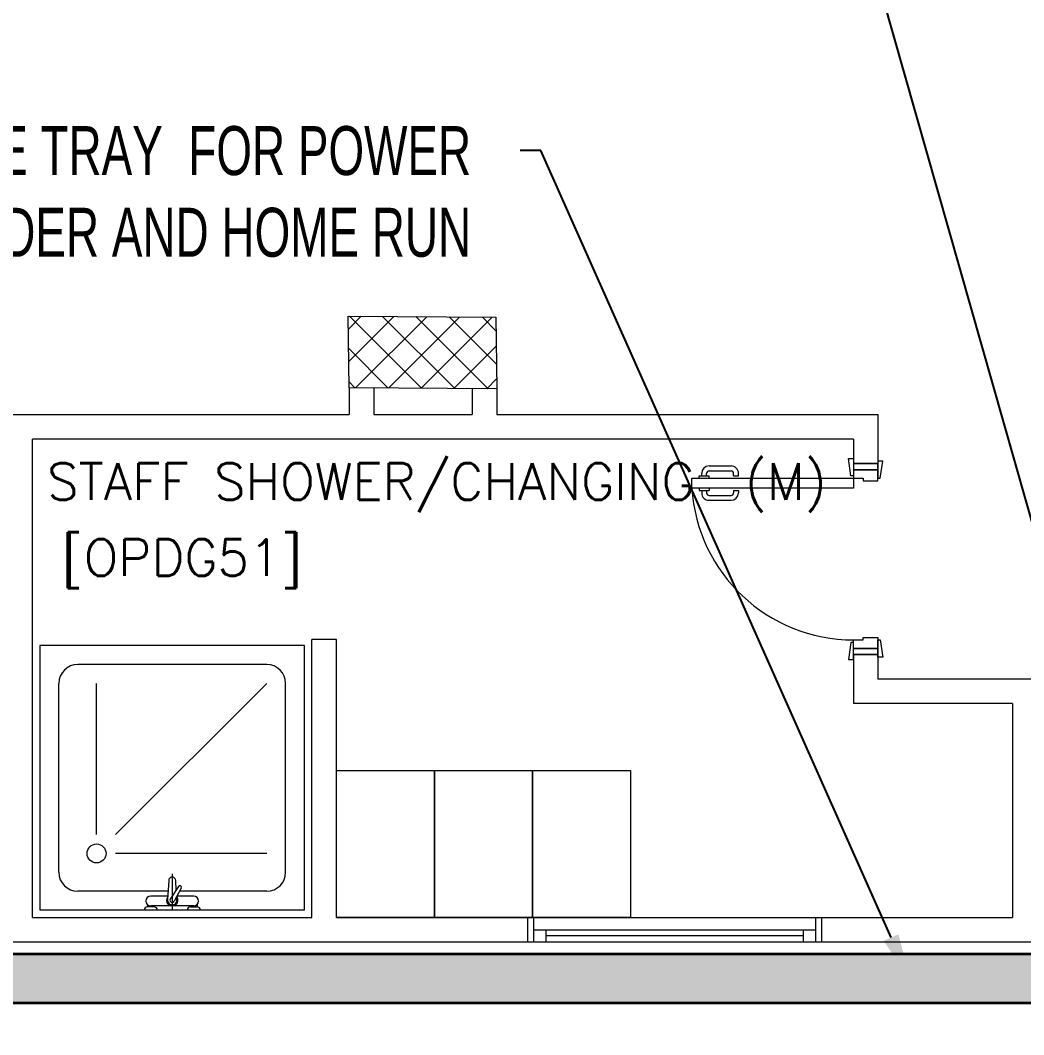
# Model space of a CAD drawing. Header units: inches. Extents: x -501855 to 57169, y -29325 to 19878.
# Drawn here: x 25478 to 29573, y -1326 to 2815 of the extents above; entities that cross this region are included whole.
import ezdxf
from ezdxf import colors
from ezdxf.entities.mleader import LeaderData, LeaderLine
from ezdxf.math import Vec2, Vec3

# ---------------------------------------------------------------- set-up
doc = ezdxf.new("R2010")
doc.units = ezdxf.units.IN
doc.header["$LTSCALE"] = 25
doc.header["$MEASUREMENT"] = 0
doc.linetypes.add('DASHDOT', pattern=[25.4, 12.7, -6.35, 0, -6.35])
doc.layers.get('0').update_dxf_attribs({"color": 8})
for name, color, linetype, lineweight in [('00-Ground Floor$0$72_EGR_BASE_TEXT', 252, 'Continuous', 5), ('00-Ground Floor$0$Aluminum', 251, 'Continuous', 5), ('00-Ground Floor$0$C-HYDR-CTCH', 251, 'Continuous', 5), ('00-Ground Floor$0$Hatch', 254, 'Continuous', 5), ('00-Ground Floor$0$LOADING', 253, 'Continuous', 5), ('00-Ground Floor$0$SANIT', 250, 'Continuous', 5), ('00-Ground Floor$0$Walls', 251, 'Continuous', 5), ('00-Ground Floor$0$Wooden Joinery', 251, 'Continuous', 5), ('E-CABL-TRAY', 10, 'Continuous', 35), ('E-LITE-CLNG-CNDT', 6, 'DASHDOT', 35), ('E-POWR-TEXT', 6, 'Continuous', 25)]:
    doc.layers.add(name, color=color, linetype=linetype, lineweight=lineweight)
doc.styles.add('00-Ground Floor$0$SIMPLEX', font='SIMPLEX.shx', dxfattribs={"height": 150})
doc.styles.add('DC_Elc_Romans', font='elc_romans.shx', dxfattribs={"width": 0.7})

# ---------------------------------------------------------------- blocks, each defined once
blk = doc.blocks.new('00-Ground Floor$0$A$C72370EFE')
at = {"layer": '00-Ground Floor$0$Wooden Joinery'}
for p, q in [((-0.01, -0.04), (-0.02, -0.04)), ((-0.01, -0.03), (-0.01, -0.07)), ((0, -0.03), (-0.01, -0.03)), ((0.04, -0.03), (0.05, -0.03)), ((0.05, -0.03), (0.05, -0.07)), ((0.05, -0.04), (0.06, -0.04)), ((-0.05, -0.07), (-0.05, -0.16)), ((-0.03, -0.07), (-0.03, -0.16)), ((-0.01, -0.06), (-0.02, -0.06)), ((0, -0.07), (-0.01, -0.07)), ((0.04, -0.07), (0.05, -0.07)), ((0.05, -0.06), (0.06, -0.06)), ((0.07, -0.07), (0.07, -0.16)), ((0.09, -0.07), (0.09, -0.16)), ((-0.01, -0.17), (-0.02, -0.17)), ((-0.01, -0.19), (-0.02, -0.19)), ((-0.01, -0.17), (-0.01, -0.19)), ((0.05, -0.17), (0.06, -0.17)), ((0.05, -0.17), (0.05, -0.19)), ((0.05, -0.19), (0.06, -0.19))]:
    blk.add_line(p, q, dxfattribs=at)
for centre, radius, start, end in [((-0.02, -0.07), 0.03, 90, 180), ((0.06, -0.07), 0.03, 0, 90), ((-0.02, -0.07), 0.01, 90, 180), ((0.06, -0.07), 0.01, 0, 90), ((-0.02, -0.16), 0.03, 180, 270), ((-0.02, -0.16), 0.01, 180, 270), ((0.06, -0.16), 0.01, 270, 0), ((0.06, -0.16), 0.03, 270, 0)]:
    blk.add_arc(centre, radius, start, end, dxfattribs=at)
blk = doc.blocks.new('00-Ground Floor$0$A$C268A7CF0')
at = {"layer": '00-Ground Floor$0$Wooden Joinery'}
for points in [[(80, 758.8), (80, 768.8), (10, 778.8), (10, 758.8)], [(740, 758.8), (740, 768.8), (810, 778.8), (810, 758.8)], [(70, 658.8), (70, 648.8), (0, 638.8), (0, 658.8)], [(120, 658.8), (120, 0), (80, 0), (80, 658.8)], [(750, 658.8), (750, 648.8), (820, 638.8), (820, 658.8)]]:
    blk.add_lwpolyline(points, close=True, dxfattribs=at)
for points in [[(45, 658.8), (45, 758.8), (20, 758.8), (20, 658.8), (45, 658.8)], [(45, 658.8), (80, 658.8), (80, 698.8), (90, 698.8), (90, 758.8), (45, 758.8), (45, 658.8)], [(775, 658.8), (740, 658.8), (740, 698.8), (730, 698.8), (730, 758.8), (775, 758.8), (775, 658.8)], [(775, 658.8), (775, 758.8), (800, 758.8), (800, 658.8), (775, 658.8)]]:
    blk.add_lwpolyline(points, dxfattribs=at)
blk.add_arc((80, 658.8), 660, 273.4748, 0, dxfattribs=at)
at = {"layer": '00-Ground Floor$0$Wooden Joinery', "xscale": 999.9999999998854, "yscale": 999.9999999998854, "zscale": 999.9999999998854, "rotation": 180}
blk.add_blockref('00-Ground Floor$0$A$C72370EFE', (120, 0), dxfattribs=at)
blk = doc.blocks.new('00-Ground Floor$0$SHOWER TRAY 80x80')
at = {"layer": '00-Ground Floor$0$SANIT'}
for p, q in [((0, 0), (0, 0.8)), ((0.8, 0.8), (0, 0.8)), ((0.8, 0), (0.8, 0.8)), ((0.1143, 0.7429), (0.6857, 0.7429)), ((0.0571, 0.4124), (0.0571, 0.6857)), ((0.7429, 0.1143), (0.7429, 0.6857)), ((0.2286, 0.6286), (0.6857, 0.6286)), ((0.1714, 0.1143), (0.1714, 0.5714)), ((0.2286, 0.5714), (0.6857, 0.1143)), ((0.01, 0.455), (0.01, 0.475)), ((0.0163, 0.475), (0.01, 0.475)), ((0.0125, 0.335), (0.0125, 0.465)), ((0.0425, 0.4133), (0.0425, 0.465)), ((0.0125, 0.455), (0.01, 0.455)), ((0.11, 0.4), (0, 0.4)), ((0.0895, 0.4105), (0.0316, 0.4139)), ((0.0715, 0.3808), (0.0334, 0.4058)), ((0.0667, 0.3728), (0.0271, 0.3939)), ((0.0407, 0.3866), (0.0316, 0.3861)), ((0.0425, 0.335), (0.0425, 0.3857)), ((0.0571, 0.1143), (0.0571, 0.3779)), ((0.0608, 0.3878), (0.0895, 0.3895)), ((0.01, 0.345), (0.01, 0.325)), ((0.0125, 0.345), (0.01, 0.345)), ((0.0163, 0.325), (0.01, 0.325)), ((0.1143, 0.0571), (0.6857, 0.0571)), ((0, 0), (0.8, 0))]:
    blk.add_line(p, q, dxfattribs=at)
blk.add_circle((0.1714, 0.6286), 0.0286, dxfattribs=at)
for centre, radius, start, end in [((0.1143, 0.6857), 0.0571, 90, 180), ((0.6857, 0.6857), 0.0571, 360, 90), ((0, 0.475), 0.01, 0, 90), ((0.0275, 0.465), 0.015, 0, 180), ((0, 0.455), 0.01, 270, 0), ((0.03, 0.4), 0.0175, 49.632, 309.2526), ((0.03, 0.4), 0.014, 83.2671, 276.7329), ((0.03, 0.4), 0.00676, 54.0423, 244.5873), ((0.0895, 0.4), 0.0105, 270, 90), ((0.0691, 0.3768), 0.00467, 239.3148, 59.3148), ((0, 0.345), 0.01, 0, 90), ((0, 0.325), 0.01, 270, 0), ((0.0275, 0.335), 0.015, 180, 0), ((0.1143, 0.1143), 0.0571, 180, 270), ((0.6857, 0.1143), 0.0571, 270, 360)]:
    blk.add_arc(centre, radius, start, end, dxfattribs=at)
blk = doc.blocks.new('00-Ground Floor$0$A$C37be4daf')
at = {"layer": '00-Ground Floor$0$Aluminum'}
for p, q in [((1416, 598.2), (216, 598.2)), ((241, 498.2), (241, 598.2)), ((291, 548.2), (291, 598.2)), ((1341, 548.2), (1341, 598.2)), ((1391, 498.2), (1391, 598.2)), ((1391, 548.2), (241, 548.2)), ((291, 573.2), (1341, 573.2)), ((1416, 498.2), (216, 498.2))]:
    blk.add_line(p, q, dxfattribs=at)
at = {"layer": '00-Ground Floor$0$Walls'}
for p, q in [((216, 498.2), (216, 598.2)), ((1416, 498.2), (1416, 598.2))]:
    blk.add_line(p, q, dxfattribs=at)
blk = doc.blocks.new('00-Ground Floor')
at = {"layer": '00-Ground Floor$0$Hatch'}
h = blk.add_hatch(dxfattribs=at)
h.set_pattern_fill('ANSI37', color=256, scale=30)
h.set_pattern_definition([(45, (-1981.42, -13099.68), (-67.35192, 67.35192), []), (135, (-1981.42, -13099.68), (-67.35192, -67.35192), [])])
h.paths.add_polyline_path([(48971.2, 8818.2), (48367.3, 8810.1), (48371.2, 8521.7), (48975.1, 8529.8)])
h.paths.add_polyline_path([(41810.5, 8810.5), (41227, 8805), (41207, 8513.7), (41790.5, 8519.1)])
h.paths.add_polyline_path([(27433.5, 8803.1), (26834.4, 8799), (26828.7, 8506), (27427.8, 8510)])
h.paths.add_polyline_path([(34618.7, 8805.3), (34017.5, 8797.8), (34009.3, 8512.1), (34610.5, 8519.6)])
h.paths.add_polyline_path([(20214.3, 8812.4), (19607.8, 8790.5), (19622.4, 8498), (20228.8, 8519.8)])
h.paths.add_polyline_path([(13477.7, 8802), (12255.7, 8825.9), (12249.3, 8529.8), (13471.3, 8505.8)])
h.paths.add_polyline_path([(13491.8, 1601.9), (12276.8, 1586.2), (12263.3, 1293.7), (13478.3, 1309.4)])
h.paths.add_polyline_path([(13465.7, -5591.3), (12262.6, -5607.3), (12256.9, -5900.3), (13460, -5884.3)])
h.paths.add_polyline_path([(13484.2, -12790), (12287.5, -12801.4), (12290.4, -13095.9), (13487, -13084.4)])
h.paths.add_polyline_path([(5849.2, -12787.9), (5245.6, -12791.6), (5256.3, -13077.1), (5859.8, -13073.4)])
h.paths.add_polyline_path([(5833.8, -5589.9), (5236.9, -5588.3), (5236.8, -5889.5), (5833.6, -5891)])
h.paths.add_polyline_path([(5843.6, 1599.7), (5224.3, 1600.9), (5213.7, 1298), (5833, 1296.7)])
h.paths.add_polyline_path([(5820.3, 8779.1), (5219.7, 8793.5), (5216, 8503.9), (5816.7, 8489.4)])
h.paths.add_polyline_path([(-1378.8, 8777.2), (-1981.4, 8799.9), (-1979.5, 8511.6), (-1376.9, 8488.9)])
h.paths.add_polyline_path([(-1371.1, -5601.1), (-1973.1, -5608.1), (-1969.7, -5899.7), (-1367.7, -5892.7)])
h.paths.add_polyline_path([(-1353.5, -12795.7), (-1951.9, -12796.7), (-1947.1, -13097.4), (-1348.7, -13096.4)])
h.paths.add_polyline_path([(20233.2, -12782.5), (19627.5, -12795.4), (19633.2, -13096.6), (20238.9, -13083.7)])
h.paths.add_polyline_path([(20226.6, -5590), (19632.3, -5607.6), (19634.4, -5904.1), (20228.7, -5886.6)])
h.paths.add_polyline_path([(20217.9, 1618), (19619, 1610.4), (19623, 1310.2), (20221.9, 1317.9)])
h.paths.add_polyline_path([(27418.3, 1602.8), (26816.3, 1607.5), (26820.6, 1315.3), (27422.5, 1310.7)])
h.paths.add_polyline_path([(27422, -5579.9), (26818.1, -5597.5), (26831.6, -5897.5), (27431.7, -5876.5)])
h.paths.add_polyline_path([(27438.1, -12795.9), (26834.3, -12789.3), (26831.9, -13075), (27435.7, -13081.6)])
h.paths.add_polyline_path([(34636.6, -12785.4), (34039.3, -12800), (34048.3, -13099.7), (34645.6, -13085.1)])
h.paths.add_polyline_path([(34629.3, -5597.1), (34028, -5595.2), (34029.2, -5892.4), (34630.4, -5894.3)])
h.paths.add_polyline_path([(34592.8, 1606.7), (34012, 1611.4), (34031.7, 1321.6), (34612.5, 1316.9)])
h.paths.add_polyline_path([(41796.2, 1606), (41198.6, 1619.8), (41200.6, 1327.8), (41798.2, 1314.1)])
h.paths.add_polyline_path([(41797.2, -5592.6), (41228.8, -5600.2), (41230.6, -5894.3), (41799, -5886.7)])
h.paths.add_polyline_path([(41834.3, -12789.7), (41229, -12792.4), (41230.4, -13096.9), (41835.6, -13094.3)])
h.paths.add_polyline_path([(49008.5, -12790.2), (48420.5, -12774.1), (48407.3, -13081.4), (48995.3, -13097.4)])
h.paths.add_polyline_path([(48992.7, -5590.8), (48389.5, -5589.7), (48387.5, -5886.2), (48990.7, -5887.3)])
at = {"layer": '00-Ground Floor$0$C-HYDR-CTCH', "flags": 128}
blk.add_lwpolyline([(26816.3, 1607.5), (27418.3, 1602.8), (27422.5, 1310.7), (26820.6, 1315.3), (26816.3, 1607.5)], dxfattribs=at)
at = {"layer": '00-Ground Floor$0$LOADING', "elevation": 0}
for points in [[(27167.9, -847.4), (26767.9, -847.4), (26767.9, -247.4), (27167.9, -247.4)], [(27567.9, -847.4), (27167.9, -847.4), (27167.9, -247.4), (27567.9, -247.4)], [(27967.9, -847.4), (27567.9, -847.4), (27567.9, -247.4), (27967.9, -247.4)]]:
    blk.add_lwpolyline(points, close=True, dxfattribs=at)
at = {"layer": '00-Ground Floor$0$Walls'}
for p, q in [((26820.6, 1315.3), (26820.6, 1205.7)), ((26920.6, 1314.6), (26920.6, 1205.7)), ((27322.5, 1311.4), (27322.5, 1205.7)), ((27422.5, 1310.7), (27422.5, 1205.7)), ((23277.9, 1205.7, 0), (26820.6, 1205.7)), ((26920.6, 1205.7), (27322.5, 1205.7)), ((27422.5, 1205.7), (28977.9, 1205.7, 0)), ((28977.9, 1205.7, 0), (28977.9, 1005.7, 0)), ((28877.9, 1105.7, 0), (25527.9, 1105.7, 0)), ((25527.9, -847.4, 0), (25527.9, 1105.7, 0)), ((28877.9, 1105.7, 0), (28877.9, 1005.7, 0)), ((28877.9, 1005.7, 0), (28977.9, 1005.7, 0)), ((26767.9, 287.6, 0), (26667.9, 287.6, 0)), ((26667.9, -847.4, 0), (26667.9, 287.6, 0)), ((26767.9, -847.4, 0), (26767.9, 287.6, 0)), ((28877.9, 225.7, 0), (28877.9, 25.7, 0)), ((28877.9, 225.7, 0), (28977.9, 225.7, 0)), ((28977.9, 225.7, 0), (28977.9, 125.7, 0)), ((30177.9, 125.7, 0), (28977.9, 125.7, 0)), ((29527.9, 25.7, 0), (28877.9, 25.7, 0)), ((29527.9, 25.7, 0), (29527.9, -847.4, 0)), ((25527.9, -847.4, 0), (26667.9, -847.4, 0)), ((26767.9, -847.4, 0), (29527.9, -847.4, 0)), ((17732.9, -947.4, 0), (43417.9, -947.4, 0))]:
    blk.add_line(p, q, dxfattribs=at)
at = {"rotation": 180}
blk.add_blockref('00-Ground Floor$0$A$C37be4daf', (28963.9, -349.2, 0), dxfattribs=at)
at = {"layer": '00-Ground Floor$0$SANIT', "xscale": 1350.000000000878, "yscale": 1350.000000000878, "zscale": 1350.000000000878, "rotation": 90.00000000000001}
blk.add_blockref('00-Ground Floor$0$SHOWER TRAY 80x80', (26637.9, -817.4, 0), dxfattribs=at)
at = {"layer": '00-Ground Floor$0$Wooden Joinery', "rotation": 270}
blk.add_blockref('00-Ground Floor$0$A$C268A7CF0', (28219.1, 1025.7, 0), dxfattribs=at)
at = {"layer": '00-Ground Floor$0$72_EGR_BASE_TEXT', "char_height": 150, "attachment_point": 2, "style": '00-Ground Floor$0$SIMPLEX'}
for s, insert in [('STAFF SHOWER/CHANGING  (M)', (27178.3, 1007.2)), ('[OPDG51]', (26138.3, 696.7, 0))]:
    blk.add_mtext(s, dxfattribs=dict(at, insert=insert))
blk = doc.blocks.new('*U88')
at = {"lineweight": 0}
h = blk.add_hatch(dxfattribs=at)
h.set_pattern_fill('HEX', color=253, scale=8, angle=180, style=0)
h.set_pattern_definition([(180, (-22747.74, -3e-10), (6e-13, -43.99409), [25.4, -50.8]), (300, (-22747.74, -3e-10), (38.1, 21.997045), [25.4, -50.8]), (240, (-22773.14, -3e-10), (38.1, -21.997045), [25.4, -50.8])])
h.paths.add_polyline_path([(-7680.4, 200), (-7680.4, 0), (0, 0), (0, 200)])
at = {"color": 0}
for p, q in [((0, 200), (-7680.4, 200)), ((-7680.4, 0), (-7680.4, 200)), ((0, 0), (0, 200)), ((0, 0), (-7680.4, 0))]:
    blk.add_line(p, q, dxfattribs=at)

msp = doc.modelspace()

# ---------------------------------------------------------------- block references
at = {"layer": 'E-CABL-TRAY', "xscale": -1, "rotation": 180}
msp.add_blockref('*U88', (31099.5, -997.4, 0), dxfattribs=at)
at = {"layer": 'E-LITE-CLNG-CNDT'}
msp.add_blockref('00-Ground Floor', (0, 0), dxfattribs=at)

# ---------------------------------------------------------------- leaders
at = {"layer": 'E-POWR-TEXT'}
ml = msp.add_multileader_mtext('Standard', dxfattribs=at)
ml.set_content('CABLE TRAY FOR\\PLOW CURRENT DATA\\PCABLES ', color=256, style='DC_Elc_Romans')
ml.set_leader_properties(color=45)
ml.build(insert=Vec2(0, 0))
ml.multileader.update_dxf_attribs({"dogleg_length": 2, "arrow_head_size": 200, "scale": 100})
ctx = ml.context
ctx.base_point, ctx.scale, ctx.char_height, ctx.arrow_head_size, ctx.landing_gap_size, ctx.plane_origin = Vec3(25909, 4523.7), 100, 200, 200, 200, Vec3(31500.2, 4337.5)
ctx.text_align_type = 2
notes = []
notes.append((ctx, [(1, (1, 1, 0), (28540.4, 4523.7), (-1, 0), 84.7, [(2, [(30563.2, -2601.7)], 0, [])])]))
ctx.mtext.insert, ctx.mtext.width, ctx.mtext.alignment, ctx.mtext.flow_direction = Vec3(28255.7, 4623.7), 5291.736, 3, 5
ml = msp.add_multileader_mtext('Standard', dxfattribs=at)
ml.set_content('CABLE TRAY  FOR POWER \\PFEEDER AND HOME RUN', color=256, style='DC_Elc_Romans')
ml.set_leader_properties(color=45)
ml.build(insert=Vec2(0, 0))
ml.multileader.update_dxf_attribs({"dogleg_length": 2, "arrow_head_size": 200, "scale": 100})
ctx = ml.context
ctx.base_point, ctx.scale, ctx.char_height, ctx.arrow_head_size, ctx.landing_gap_size, ctx.plane_origin = Vec3(24331.4, 2283.3, 0), 100, 200, 200, 200, Vec3(30562.6, 2097.1, 0)
ctx.text_align_type = 2
notes.append((ctx, [(1, (1, 1, 0), (27602.8, 2283.3, 0), (-1, 0), 84.7, [(2, [(29113.1, -1112.1, 0)], 0, [])])]))
ctx.mtext.insert, ctx.mtext.width, ctx.mtext.alignment, ctx.mtext.flow_direction = Vec3(27318.1, 2383.3, 0), 5291.736, 3, 5
for ctx, leaders in notes:
    for number, flags, end, landing, length, lines in leaders:
        leader = LeaderData()
        leader.index, (leader.has_last_leader_line, leader.has_dogleg_vector, leader.attachment_direction) = number, flags
        leader.last_leader_point, leader.dogleg_vector, leader.dogleg_length = Vec3(end), Vec3(landing), length
        for number, points, colour, breaks in lines:
            line = LeaderLine()
            line.index, line.vertices, line.color, line.breaks = number, Vec3.list(points), colors.encode_raw_color(colour), breaks
            leader.lines.append(line)
        ctx.leaders.append(leader)

doc.saveas('drawing.dxf')
